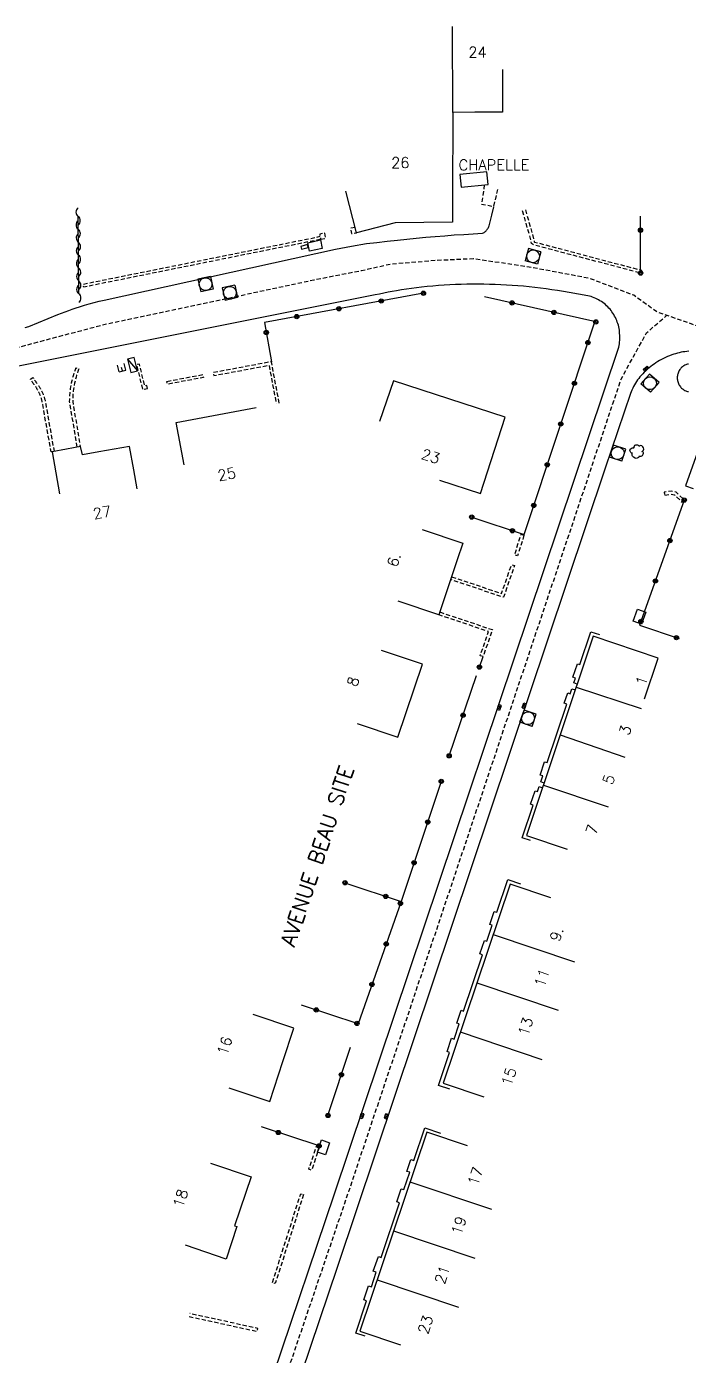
# Model space of a CAD drawing. Header units: millimetres. Extents: x 133017 to 134000, y 130000 to 131000.
# Drawn here: x 133821.3 to 133898.4, y 130753.6 to 130908.4 of the extents above; entities that cross this region are included whole.
import ezdxf
from ezdxf.enums import TextEntityAlignment as Align

# ---------------------------------------------------------------- set-up
doc = ezdxf.new("R2010")
doc.units = ezdxf.units.MM
doc.linetypes.add('DASHED', pattern=[0.75, 0.5, -0.25])
doc.layers.get('0').update_dxf_attribs({"linetype": 'CONTINUOUS'})
for name, color, linetype in [('W0001', 6, 'DASHED'), ('W0008', 7, 'CONTINUOUS'), ('W0100', 7, 'CONTINUOUS'), ('W0112', 1, 'DASHED'), ('W0300', 7, 'CONTINUOUS'), ('W0310', 3, 'CONTINUOUS'), ('W0322', 7, 'CONTINUOUS'), ('W0400', 7, 'CONTINUOUS'), ('W0420', 7, 'CONTINUOUS'), ('W0430', 7, 'CONTINUOUS'), ('W0989', 7, 'CONTINUOUS'), ('W0991', 7, 'CONTINUOUS'), ('W1102', 7, 'CONTINUOUS'), ('W1471', 7, 'CONTINUOUS')]:
    doc.layers.add(name, color=color, linetype=linetype)
doc.styles.get("Standard").update_dxf_attribs({"font": 'romans.shx', "width": 0.85})

# ---------------------------------------------------------------- blocks, each defined once
blk = doc.blocks.new('t430')
at = {"flags": 128}
for points in [[(-0.4, 2.1), (0.4, 2.1)], [(-0.4, 2.1), (-0.4, 1.3)], [(-0.4, 1.7), (0, 1.7)], [(0.8, 0.8), (-0.8, 0.8)], [(-0.8, 0.8), (-0.8, 0)], [(0.8, 0.8), (-0.8, 0)], [(-0.8, 0), (0.8, 0)], [(-0.4, 1.3), (0.4, 1.3)], [(0.8, 0), (0.8, 0.8)]]:
    blk.add_lwpolyline(points, dxfattribs=at)
blk = doc.blocks.new('T420')
for p, q in [((0.75, 0.75), (-0.75, 0.75)), ((-0.75, 0.75), (-0.75, -0.75)), ((0.75, 0.75), (0.75, -0.75)), ((0.75, -0.75), (-0.75, -0.75))]:
    blk.add_line(p, q)
blk.add_ellipse((0, 0), major_axis=(-0.53, 0.53), ratio=1, start_param=3.926991, end_param=10.210176)
blk = doc.blocks.new('T1471')
at = {"color": 0, "linetype": 'Continuous', "flags": 128}
blk.add_lwpolyline([(-0.75, -0.5), (-0.75, 0.5), (0.75, 0.5), (0.75, -0.5), (-0.75, -0.5)], dxfattribs=at)
blk = doc.blocks.new('T400')
for p, q in [((-0.15, 0.3), (0.15, 0.3)), ((-0.15, -0.25), (-0.15, 0.3)), ((-0.15, 0.15), (0.15, 0.15)), ((-0.15, 0), (0.15, 0)), ((0.15, 0.3), (0.15, -0.25)), ((-0.15, -0.15), (0.15, -0.15)), ((-0.15, -0.25), (-0.15, -0.3)), ((-0.15, -0.3), (0.15, -0.3)), ((0.15, -0.3), (0.15, -0.25))]:
    blk.add_line(p, q)
blk = doc.blocks.new('T300')
for p, q in [((-0.8, 0.51), (-0.86, 0.34)), ((-0.86, 0.34), (-0.86, 0.17)), ((-0.86, 0.17), (-0.74, 0.06)), ((-0.69, 0.63), (-0.8, 0.51)), ((-0.8, -0.06), (-0.74, 0.06)), ((-0.74, 0.06), (-0.69, 0.11)), ((-0.57, 0.69), (-0.69, 0.63)), ((-0.46, 0.69), (-0.57, 0.69)), ((-0.29, 0.63), (-0.46, 0.69)), ((-0.29, 0.63), (-0.17, 0.74)), ((-0.23, 0.57), (-0.29, 0.63)), ((-0.17, 0.74), (-0.06, 0.8)), ((-0.06, 0.8), (0.06, 0.8)), ((0.06, 0.8), (0.23, 0.74)), ((0.23, 0.74), (0.34, 0.63)), ((0.34, 0.63), (0.4, 0.51)), ((0.46, 0.46), (0.34, 0.46)), ((0.4, 0.51), (0.4, 0.46)), ((0.57, 0.4), (0.46, 0.46)), ((0.57, 0.4), (0.69, 0.29)), ((0.69, 0.29), (0.74, 0.17)), ((0.74, 0.06), (0.69, -0.17)), ((0.74, 0.17), (0.74, 0.06)), ((-0.8, -0.17), (-0.8, -0.06)), ((-0.8, -0.23), (-0.8, -0.17)), ((-0.74, -0.34), (-0.8, -0.23)), ((-0.69, -0.4), (-0.74, -0.34)), ((-0.51, -0.46), (-0.69, -0.4)), ((-0.4, -0.46), (-0.51, -0.46)), ((-0.4, -0.46), (-0.34, -0.46)), ((-0.34, -0.46), (-0.34, -0.4)), ((-0.34, -0.51), (-0.34, -0.46)), ((-0.29, -0.63), (-0.34, -0.51)), ((-0.17, -0.74), (-0.29, -0.63)), ((-0.06, -0.8), (-0.17, -0.74)), ((0.06, -0.8), (-0.06, -0.8)), ((0.17, -0.74), (0.06, -0.8)), ((0.23, -0.69), (0.17, -0.74)), ((0.29, -0.46), (0.23, -0.46)), ((0.29, -0.63), (0.23, -0.69)), ((0.46, -0.4), (0.29, -0.46)), ((0.34, -0.51), (0.29, -0.63)), ((0.34, -0.51), (0.34, -0.46)), ((0.57, -0.34), (0.46, -0.4)), ((0.63, -0.29), (0.57, -0.34)), ((0.69, -0.17), (0.63, -0.29))]:
    blk.add_line(p, q)
blk = doc.blocks.new('t322o')
at = {"color": 0, "linetype": 'Continuous'}
for radius in [0.25, 0.15]:
    blk.add_circle((0, 0), radius, dxfattribs=at)
blk = doc.blocks.new('t310o')
at = {"color": 0, "linetype": 'Continuous'}
for centre, start, end in [((-0.5, 0.38), 216.8699, 323.1304), ((0.5, -0.37), 36.8699, 143.1303)]:
    blk.add_arc(centre, 0.625, start, end, dxfattribs=at)

msp = doc.modelspace()

# ---------------------------------------------------------------- linework, layer by layer
at = {"layer": 'W0001', "flags": 128}
for points in [[(133535.99, 130738.16), (133537.78, 130738.9), (133543.91, 130742.35), (133549.97, 130746.55), (133556.03, 130752.02), (133564.72, 130760.67), (133569.67, 130765.69), (133573.66, 130769.31), (133579.32, 130774.08), (133583.73, 130777.44), (133587.9, 130780.19), (133591.77, 130782.28), (133598.5, 130784.73), (133605.06, 130786.68), (133610.91, 130787.5), (133618.93, 130788), (133624.35, 130788.46), (133629.55, 130789.96), (133634.14, 130792.38), (133640.81, 130796.87), (133650.51, 130803.15), (133659.44, 130809.41), (133666.55, 130814.69), (133703.8, 130841.99), (133710.77, 130846.61), (133715.58, 130848.93), (133719.88, 130850.97), (133725.56, 130853.08), (133728.77, 130854.23), (133732.51, 130854.91), (133775.09, 130862.77), (133818.36, 130870.49), (133830, 130873.6), (133854.77, 130878.88), (133860.32, 130879.97), (133863.75, 130880.74), (133869, 130881.16), (133873.36, 130881.36), (133879.83, 130880.4), (133886.75, 130879.1), (133892, 130877.11), (133894.73, 130875.15), (133976.47, 130846.73)], [(133811.43, 130684.35), (133812.79, 130687.64), (133814.58, 130689.26), (133819.52, 130690.91), (133822.39, 130692.66), (133824.18, 130694.89), (133827.88, 130700.31), (133830.16, 130705.67), (133840.85, 130727.58), (133847.83, 130741.81), (133850.26, 130747.47), (133858.86, 130772.78), (133874.22, 130818.59), (133890.53, 130867.3), (133893.49, 130872.7), (133895.87, 130874.75)]]:
    msp.add_lwpolyline(points, dxfattribs=at)
at = {"layer": 'W0008', "flags": 128}
for points in [[(133821.15, 130873.32), (133821.58, 130873.45), (133824.93, 130874.83), (133825.36, 130875), (133825.78, 130875.16), (133826.22, 130875.32), (133826.63, 130875.46), (133827.06, 130875.6), (133827.48, 130875.74), (133828.04, 130875.91), (133828.61, 130876.07), (133829.18, 130876.23), (133829.75, 130876.38), (133830.32, 130876.52), (133857.28, 130882.46), (133859.13, 130882.79), (133860.87, 130883.1), (133862.07, 130883.24), (133863.28, 130883.38), (133864.48, 130883.51), (133865.58, 130883.63), (133866.68, 130883.73), (133867.79, 130883.83), (133868.89, 130883.93), (133869.99, 130884.02), (133871.09, 130884.1), (133872.2, 130884.17), (133873.3, 130884.24), (133874.4, 130884.31), (133874.49, 130884.35), (133874.58, 130884.4), (133874.66, 130884.46), (133874.73, 130884.52), (133874.81, 130884.59), (133874.87, 130884.66), (133874.94, 130884.74), (133874.99, 130884.82), (133875.05, 130884.9), (133875.1, 130884.99), (133875.14, 130885.08), (133875.17, 130885.17), (133875.48, 130886.42), (133875.72, 130887.39)], [(133850.05, 130751.33), (133857.14, 130772.41), (133890.28, 130871.03), (133890.31, 130871.23), (133890.34, 130871.43), (133890.36, 130871.63), (133890.37, 130871.83), (133890.38, 130872.04), (133890.38, 130872.24), (133890.38, 130872.44), (133890.36, 130872.64), (133890.35, 130872.84), (133890.33, 130873.03), (133890.29, 130873.22), (133890.26, 130873.4), (133890.21, 130873.59), (133890.16, 130873.77), (133890.09, 130873.96), (133890.03, 130874.14), (133889.95, 130874.31), (133889.87, 130874.49), (133889.78, 130874.66), (133889.68, 130874.82), (133889.58, 130874.99), (133889.47, 130875.14), (133889.36, 130875.3), (133889.24, 130875.45), (133889.11, 130875.59), (133888.98, 130875.73), (133888.84, 130875.86), (133888.7, 130875.99), (133888.55, 130876.11), (133888.39, 130876.23), (133888.24, 130876.34), (133888.07, 130876.44), (133887.91, 130876.54), (133887.74, 130876.63), (133887.57, 130876.71), (133887.39, 130876.79), (133887.21, 130876.86), (133887.03, 130876.92), (133886.84, 130876.98), (133886.66, 130877.02), (133884.48, 130877.39), (133883.81, 130877.51), (133883.14, 130877.62), (133882.47, 130877.72), (133881.8, 130877.82), (133881.14, 130877.91), (133880.48, 130877.99), (133879.82, 130878.06), (133879.17, 130878.12), (133878.51, 130878.18), (133877.85, 130878.23), (133877.19, 130878.27), (133876.53, 130878.3), (133875.87, 130878.33), (133875.2, 130878.35), (133874.54, 130878.36), (133873.88, 130878.37), (133873.22, 130878.37), (133872.56, 130878.36), (133871.9, 130878.34), (133871.23, 130878.32), (133870.57, 130878.28), (133869.91, 130878.25), (133869.25, 130878.2), (133868.59, 130878.15), (133867.94, 130878.09), (133867.28, 130878.02), (133866.7, 130877.95), (133866.12, 130877.87), (133865.54, 130877.79), (133864.96, 130877.7), (133864.39, 130877.6), (133863.89, 130877.51), (133863.39, 130877.42), (133862.9, 130877.32), (133862.41, 130877.22), (133861.91, 130877.11), (133842.29, 130873.22), (133819.4, 130868.62)], [(133898.4, 130870.55), (133898.17, 130870.53), (133897.95, 130870.5), (133897.73, 130870.47), (133897.51, 130870.43), (133897.3, 130870.38), (133897.09, 130870.33), (133896.88, 130870.27), (133896.67, 130870.2), (133896.42, 130870.12), (133896.18, 130870.03), (133895.94, 130869.93), (133895.71, 130869.83), (133895.47, 130869.72), (133895.24, 130869.6), (133895.02, 130869.48), (133894.79, 130869.35), (133894.58, 130869.21), (133894.38, 130869.07), (133894.17, 130868.93), (133893.98, 130868.78), (133893.78, 130868.62), (133893.6, 130868.46), (133893.41, 130868.29), (133893.23, 130868.12), (133893.06, 130867.94), (133892.89, 130867.76), (133892.73, 130867.57), (133892.59, 130867.39), (133892.46, 130867.21), (133892.33, 130867.03), (133892.21, 130866.84), (133892.09, 130866.64), (133891.98, 130866.45), (133891.88, 130866.24), (133891.79, 130866.04), (133891.7, 130865.83), (133891.62, 130865.62), (133888.69, 130856.95), (133857.45, 130763.8), (133851.21, 130745.3)], [(133898.37, 130869.07), (133898.26, 130869.04), (133898.16, 130869.01), (133898.05, 130868.97), (133897.95, 130868.92), (133897.85, 130868.87), (133897.76, 130868.8), (133897.67, 130868.74), (133897.58, 130868.66), (133897.5, 130868.58), (133897.43, 130868.5), (133897.36, 130868.41), (133897.3, 130868.32), (133897.25, 130868.22), (133897.2, 130868.12), (133897.16, 130868.01), (133897.12, 130867.9), (133897.1, 130867.8), (133897.08, 130867.68), (133897.07, 130867.57), (133897.06, 130867.46), (133897.07, 130867.35), (133897.08, 130867.24), (133897.1, 130867.13), (133897.12, 130867.02), (133897.16, 130866.91), (133897.2, 130866.81), (133897.25, 130866.7), (133897.3, 130866.61), (133897.36, 130866.51), (133897.43, 130866.42), (133897.5, 130866.34), (133897.58, 130866.26), (133897.67, 130866.19), (133897.76, 130866.12), (133897.85, 130866.06), (133897.95, 130866), (133898.05, 130865.95), (133898.16, 130865.91), (133898.26, 130865.88), (133898.37, 130865.85)], [(133900.98, 130863.15), (133898.03, 130854.88), (133898.91, 130854.57)], [(133885.42, 130831.78), (133885.03, 130831.91), (133885.21, 130832.47), (133884.92, 130832.57), (133885.45, 130834.15), (133885.74, 130834.05), (133887.02, 130837.88), (133888.02, 130837.55)], [(133881.57, 130820.24), (133881.17, 130820.38), (133881.41, 130821.08), (133881.12, 130821.18), (133881.63, 130822.72), (133881.93, 130822.63), (133884.2, 130829.45), (133883.91, 130829.54), (133884.31, 130830.75), (133884.6, 130830.65), (133884.8, 130831.24), (133885.2, 130831.11)], [(133879.98, 130813.54), (133879, 130813.86), (133880.28, 130817.69), (133879.99, 130817.79), (133880.51, 130819.35), (133880.8, 130819.26), (133880.99, 130819.83), (133881.39, 130819.69)], [(133870.6, 130784.58), (133869.27, 130785.02), (133870.56, 130788.86), (133870.28, 130788.96), (133870.8, 130790.51), (133871.08, 130790.42), (133871.67, 130792.18), (133871.39, 130792.27), (133871.9, 130793.79), (133872.18, 130793.69), (133874.38, 130800.25), (133874.1, 130800.34), (133874.63, 130801.92), (133874.91, 130801.82), (133875.53, 130803.68), (133875.25, 130803.77), (133875.76, 130805.3), (133876.05, 130805.21), (133877.33, 130809.01), (133878.83, 130808.51)], [(133860.73, 130755.8), (133859.64, 130756.17), (133860.9, 130759.93), (133860.57, 130760.04), (133861.11, 130761.66), (133861.45, 130761.55), (133862.02, 130763.26), (133861.68, 130763.37), (133862.27, 130765.1), (133862.6, 130764.99), (133864.74, 130771.36), (133864.41, 130771.48), (133864.92, 130772.99), (133865.25, 130772.88), (133865.93, 130774.9), (133865.6, 130775.01), (133866.06, 130776.39), (133866.4, 130776.28), (133867.67, 130780.07), (133869.5, 130779.45)]]:
    msp.add_lwpolyline(points, dxfattribs=at)
at = {"layer": 'W0100', "flags": 128}
for points in [[(133876.71, 130903.39), (133876.72, 130898.39), (133873.49, 130898.39), (133870.94, 130898.38), (133870.88, 130888.5), (133870.89, 130885.6), (133864.22, 130885.53), (133859.72, 130884.37), (133858.47, 130889.22)], [(133869.4, 130855.52), (133874.16, 130853.98), (133877.03, 130862.86), (133864.03, 130867.09), (133862.41, 130862.36)], [(133839.66, 130857.33), (133838.74, 130862.25), (133848.05, 130864.01), (133848.05, 130864.01)], [(133834.19, 130854.54), (133833.78, 130856.73), (133833.27, 130859.46), (133829.7, 130858.82), (133827.8, 130858.49), (133827.59, 130859.45), (133825.97, 130859.16), (133824.27, 130858.85), (133825.13, 130853.93)], [(133867.37, 130849.78), (133872.11, 130848.19), (133871.46, 130846.26), (133869.31, 130839.86), (133864.57, 130841.45)], [(133893.26, 130830.07), (133894.85, 130834.8), (133887.28, 130837.35), (133879.53, 130814.13), (133884.27, 130812.54)], [(133859.79, 130827.17), (133864.53, 130825.58), (133867.39, 130834.11), (133862.65, 130835.7)], [(133882.34, 130806.88), (133877.6, 130808.47), (133869.81, 130785.29), (133874.55, 130783.7)], [(133844.87, 130784.74), (133845.21, 130784.63), (133849.61, 130783.16), (133851.13, 130787.8), (133852.43, 130791.69), (133847.68, 130793.27)], [(133872.64, 130778), (133867.91, 130779.59), (133860.11, 130756.41), (133864.85, 130754.82)], [(133842.72, 130775.96), (133847.45, 130774.36), (133845.53, 130768.68), (133845.8, 130768.58), (133844.53, 130764.8), (133839.79, 130766.4)]]:
    msp.add_lwpolyline(points, dxfattribs=at)
msp.add_lwpolyline([(133871.89, 130889.66), (133875.05, 130889.97), (133874.9, 130891.47), (133871.74, 130891.15)], close=True, dxfattribs=at)
at = {"layer": 'W0100'}
msp.add_lwpolyline([(133853.32, 130882.44), (133854.11, 130882.66), (133854.01, 130882.98), (133853.23, 130882.76)], close=True, dxfattribs=at)
at = {"layer": 'W0112', "flags": 128}
for points in [[(133874.6, 130889.93), (133874.28, 130887.68), (133875.7, 130887.44), (133876.25, 130889.66)], [(133879.39, 130887.03), (133880.39, 130883.5), (133880.42, 130883.3), (133880.46, 130883.28), (133892.89, 130880), (133892.8, 130879.66), (133880.32, 130882.95), (133880.09, 130883.09), (133880.05, 130883.44), (133879.05, 130886.94)], [(133855.54, 130883.6), (133855.17, 130883.51), (133855.17, 130883.51), (133827.97, 130878.03), (133827.9, 130878.38), (133855.09, 130883.85), (133855.49, 130883.95)], [(133859.56, 130884.96), (133859.01, 130884.87), (133859.12, 130884.27), (133859.72, 130884.37)], [(133850.72, 130864.51), (133849.81, 130869.33), (133843.02, 130868.06), (133843.09, 130867.72), (133849.53, 130868.92), (133850.38, 130864.45)], [(133870.8, 130844.29), (133876.61, 130842.33), (133877.78, 130845.69), (133878.11, 130845.58), (133876.83, 130841.89), (133870.69, 130843.95)], [(133869.42, 130840.18), (133875.54, 130838.12), (133874.46, 130834.98), (133874.13, 130835.09), (133875.1, 130837.9), (133869.31, 130839.85)], [(133840.23, 130758.11), (133848.14, 130756.37), (133848.22, 130756.71), (133840.3, 130758.45)]]:
    msp.add_lwpolyline(points, dxfattribs=at)
for points in [[(133855.54, 130883.6), (133856.14, 130883.71), (133856.04, 130884.31), (133855.44, 130884.2)], [(133835.39, 130866.21), (133835.31, 130866.55), (133835.07, 130866.5), (133834.44, 130869.06), (133834.1, 130868.98), (133834.82, 130866.08)], [(133837.64, 130867.05), (133841.83, 130867.84), (133841.9, 130867.5), (133837.7, 130866.71)], [(133895.61, 130853.78), (133896.37, 130853.9), (133896.76, 130853.82), (133897.65, 130852.96), (133897.89, 130853.21), (133896.93, 130854.14), (133896.38, 130854.25), (133895.56, 130854.13)], [(133879.22, 130849.12), (133878.48, 130846.74), (133878.14, 130846.84), (133878.88, 130849.23)], [(133855.42, 130777.92), (133854.5, 130775.14), (133854.16, 130775.25), (133855.09, 130778.03)], [(133853.55, 130772.3), (133850.26, 130761.94), (133849.93, 130762.04), (133853.22, 130772.4)]]:
    msp.add_lwpolyline(points, close=True, dxfattribs=at)
for points in [[(133827.2, 130859.38), (133826.32, 130864.69, -0.09237), (133827.03, 130868.55), (133827.05, 130868.62), (133827.38, 130868.5), (133827.36, 130868.43, 0.091769), (133826.67, 130864.72), (133827.55, 130859.44)], [(133824.27, 130858.85), (133824.16, 130858.84), (133823.18, 130864.36, 0.06601), (133822.83, 130865.59, 0.055134), (133822.29, 130866.52, -0.017004), (133821.75, 130867.31), (133822.04, 130867.5, 0.017004), (133822.57, 130866.73, -0.055134), (133823.15, 130865.73, -0.065787), (133823.53, 130864.42), (133824.5, 130858.9)]]:
    msp.add_lwpolyline(points, format="xyb", dxfattribs=at)
at = {"layer": 'W0310', "flags": 128}
msp.add_lwpolyline([(133827.39, 130877.26), (133827.31, 130886.3)], dxfattribs=at)
at = {"layer": 'W0322', "flags": 128}
for points in [[(133892.8, 130879.66), (133892.78, 130886.31)], [(133867.52, 130877.31), (133849.01, 130873.91), (133849.81, 130869.33), (133849.81, 130869.33)], [(133887.59, 130873.98), (133874.63, 130876.91)], [(133873.14, 130851.24), (133879.23, 130849.19), (133887.47, 130873.98)], [(133897.89, 130853.21), (133892.69, 130838.65), (133897.3, 130837.08)], [(133874.04, 130833.76), (133874.46, 130834.98)], [(133870.51, 130823.42), (133873.71, 130832.78)], [(133869.59, 130820.45), (133864.92, 130806.45), (133859.9, 130792.21), (133853.32, 130794.39)], [(133858.38, 130808.63), (133864.92, 130806.45)], [(133856.4, 130781.52), (133859.02, 130789.49)], [(133855.37, 130777.98), (133848.64, 130780.19)]]:
    msp.add_lwpolyline(points, dxfattribs=at)
at = {"layer": 'W1102', "flags": 128}
for points in [[(133870.94, 130898.38), (133870.89, 130908.38)], [(133885.31, 130831.44), (133892.87, 130828.92)], [(133883.45, 130825.87), (133890.96, 130823.25)], [(133881.49, 130819.99), (133889.02, 130817.48)], [(133875.62, 130802.6), (133885.1, 130799.41)], [(133873.74, 130796.97), (133883.21, 130793.79)], [(133871.81, 130791.25), (133881.29, 130788.06)], [(133865.95, 130773.78), (133875.43, 130770.59)], [(133864.04, 130768.08), (133873.51, 130764.89)], [(133862.11, 130762.36), (133871.59, 130759.18)]]:
    msp.add_lwpolyline(points, dxfattribs=at)

# ---------------------------------------------------------------- block references
at = {"layer": 'W0300', "rotation": 251.5643118748947}
msp.add_blockref('T300', (133892.34, 130858.83), dxfattribs=at)
at = {"layer": 'W0310', "rotation": 90.54940390651463}
for p in [(133827.31, 130886.26), (133827.32, 130884.76), (133827.34, 130883.26), (133827.35, 130881.76), (133827.37, 130880.26), (133827.38, 130878.76), (133827.39, 130877.26)]:
    msp.add_blockref('t310o', p, dxfattribs=at)
at = {"layer": 'W0322'}
for p, rotation in [((133892.79, 130884.66), 90.15572354802968), ((133892.8, 130879.66), 90.15572354802968), ((133862.6, 130876.41), 190.4209100521208), ((133867.52, 130877.31), 190.4209100521208), ((133877.84, 130876.18), 167.2808729296007), ((133852.76, 130874.6), 190.4209100521208), ((133857.68, 130875.5), 190.4209100521208), ((133882.71, 130875.08), 167.2808729296007), ((133849.21, 130872.74), 279.9430420774464), ((133887.59, 130873.98), 167.2808729296007), ((133886.67, 130871.57), 71.59479279527862), ((133885.09, 130866.82), 71.59479279527862), ((133883.51, 130862.08), 71.59479279527862), ((133881.93, 130857.33), 71.59479279527862), ((133880.36, 130852.59), 71.59479279527862), ((133897.89, 130853.21), 250.3426339322655), ((133873.14, 130851.24), 341.4231144995375), ((133877.88, 130849.65), 341.4231144995375), ((133896.21, 130848.5), 250.3426339322655), ((133894.53, 130843.79), 250.3426339322655), ((133892.84, 130839.08), 250.3426339322655), ((133896.98, 130837.19), 341.2060985020946), ((133874.04, 130833.76), 70.68382357781675), ((133872.13, 130828.15), 71.17644561602225), ((133870.51, 130823.42), 71.17644561602225), ((133869.59, 130820.45), 251.5566948844522), ((133868.01, 130815.71), 251.5566948844522), ((133866.43, 130810.97), 251.5566948844522), ((133858.38, 130808.63), 341.5566948841883), ((133863.12, 130807.05), 341.5566948841883), ((133864.84, 130806.22), 250.5965240577852), ((133863.18, 130801.51), 250.5965240577852), ((133861.52, 130796.79), 250.5965240577852), ((133855.03, 130793.82), 161.6532601376995), ((133859.77, 130792.25), 161.6532601376995), ((133857.96, 130786.27), 71.78945029340748), ((133856.4, 130781.52), 71.78945029340748), ((133850.62, 130779.54), 161.8485280199149), ((133855.37, 130777.98), 161.8485280199149)]:
    msp.add_blockref('t322o', p, dxfattribs=dict(at, rotation=rotation))
at = {"layer": 'W0400'}
for p, rotation in [((133893.44, 130868.52), 313.0499231144365), ((133876.33, 130829.05), 161.4308042681864), ((133879.25, 130829.26), 341.480365803776), ((133860.34, 130781.46), 161.4308042681864), ((133863.2, 130781.43), 341.480365803776)]:
    msp.add_blockref('T400', p, dxfattribs=dict(at, rotation=rotation))
at = {"layer": 'W0420'}
for p, rotation in [((133880.28, 130881.61), 345.2347440803902), ((133842.15, 130878.37), 12.4307846209227), ((133844.98, 130877.37), 12.4307846209227), ((133893.9, 130866.83), 228.7041389480067), ((133890.13, 130858.68), 251.5643118748947), ((133879.7, 130827.8), 251.480365803776)]:
    msp.add_blockref('T420', p, dxfattribs=dict(at, rotation=rotation))
at = {"layer": 'W0430', "rotation": 103.808468073336}
msp.add_blockref('t430', (133834.01, 130869.05), dxfattribs=at)
at = {"layer": 'W1471'}
for p, rotation in [((133854.89, 130882.87), 12.4307846209227), ((133892.67, 130839.63), 250.3426339322655), ((133855.88, 130777.8), 71.5226485857487)]:
    msp.add_blockref('T1471', p, dxfattribs=dict(at, rotation=rotation))

# ---------------------------------------------------------------- texts
at = {"layer": 'W0989'}
msp.add_text('AVENUE BEAU SITE', height=1.75, rotation=71.4593, dxfattribs=at).set_placement((133855.13, 130811.77), align=Align.MIDDLE)
at = {"layer": 'W0991'}
for s, rotation, p in [('24', 0.0553, (133873.81, 130905.39)), ('26', 0.5194, (133864.82, 130892.53)), ('CHAPELLE', 0.0553, (133875.73, 130892.27)), ('23', 341.9894, (133868.36, 130858.32)), ('25', 10.7033, (133844.61, 130856.23)), ('27', 9.9271, (133830.1, 130851.78)), ('6.', 71.424, (133864.08, 130846.26)), ('8', 71.462, (133859.32, 130832.07)), ('1', 71.5342, (133892.93, 130832.18)), ('3', 71.5646, (133891.01, 130826.41)), ('5', 71.5342, (133889.1, 130820.68)), ('7', 71.5342, (133887.15, 130814.84)), ('9.', 71.441, (133883.02, 130802.65)), ('11', 71.441, (133881.31, 130797.56)), ('13', 71.441, (133879.41, 130791.88)), ('16', 71.6533, (133844.37, 130789.64)), ('15', 71.441, (133877.45, 130786.04)), ('17', 71.4234, (133873.56, 130774.45)), ('18', 71.3016, (133839.22, 130771.87)), ('19', 71.4234, (133871.63, 130768.7)), ('21', 71.4234, (133869.71, 130762.99)), ('23', 71.4234, (133867.75, 130757.16))]:
    msp.add_text(s, height=1.25, rotation=rotation, dxfattribs=at).set_placement(p, align=Align.MIDDLE)

doc.saveas('drawing.dxf')
